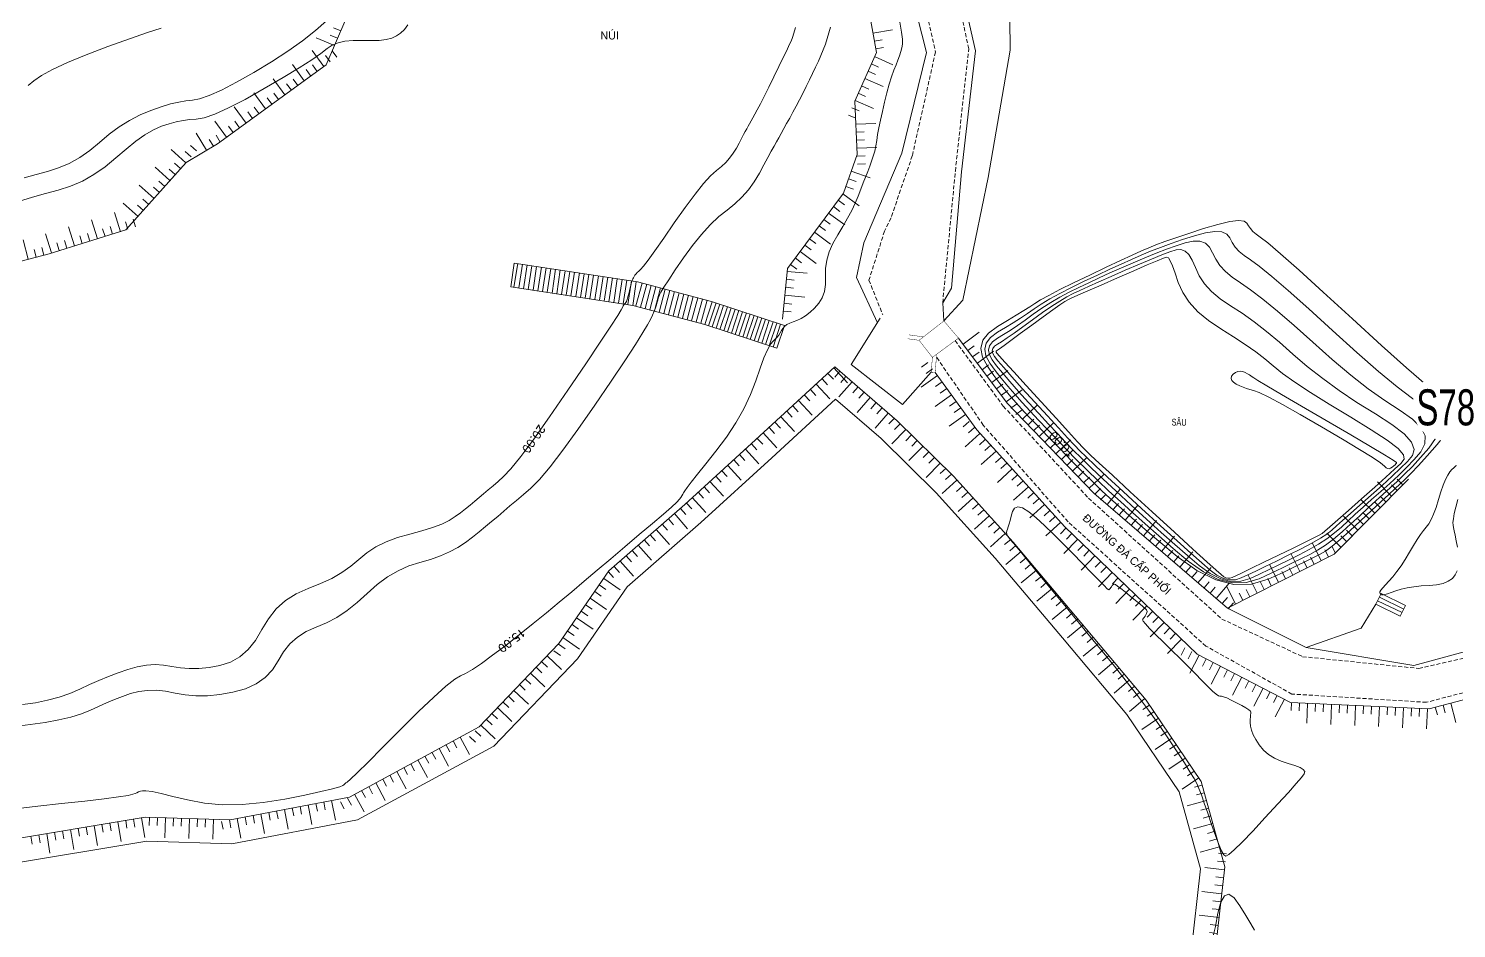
# Model space of a CAD drawing. Header units: inches. Extents: x 496359 to 501064, y 2374078 to 2377203.
# Drawn here: x 496964.4 to 497142.8, y 2376716.4 to 2376828.9 of the extents above; entities that cross this region are included whole.
import ezdxf
from ezdxf.enums import TextEntityAlignment as Align

# ---------------------------------------------------------------- set-up
doc = ezdxf.new("R2010")
doc.units = ezdxf.units.IN
doc.header["$MEASUREMENT"] = 0
doc.linetypes.add('DASHED', pattern=[0.75, 0.5, -0.25])
for name, color, linetype in [('chu', 6, 'Continuous'), ('MANH', 147, 'Continuous'), ('NOI', 2, 'Continuous'), ('tl', 8, 'Continuous')]:
    doc.layers.add(name, color=color, linetype=linetype)
for name, color, linetype, lineweight in [('EG Text2', 7, 'Continuous', 18), ('ISO', 252, 'Continuous', 20), ('LC Net manh', 239, 'Continuous', 5), ('manh1', 67, 'Continuous', 13)]:
    doc.layers.add(name, color=color, linetype=linetype, lineweight=lineweight)
doc.styles.add('EG Hai', font='')
doc.styles.get("Standard").update_dxf_attribs({"font": 'vnsimli.shx', "height": 2})
doc.styles.add('style1', font='')
doc.styles.get('EG Hai').set_extended_font_data('.VnArial NarrowH')
doc.styles.get('style1').set_extended_font_data('.VnAvantH')

# ---------------------------------------------------------------- blocks, each defined once
blk = doc.blocks.new('t2')
at = {"layer": 'tl', "color": 250, "lineweight": 0}
for p, q in [((-2, 0), (-2, -1)), ((-1, 0), (-1, -1)), ((0, 0), (0, -2.5))]:
    blk.add_line(p, q, dxfattribs=at)
blk = doc.blocks.new('Nền HT mới')
at = {"layer": 'MANH', "color": 31, "linetype": 'DASHED', "lineweight": 0, "elevation": -28.38}
for points in [[(299, 642.9), (303.47, 626.63), (309.25, 604.17), (314.24, 594.73), (327.43, 586.65), (338.65, 576.94), (346.6, 561.47), (350.23, 545.17), (347.33, 532.19), (344.67, 524.45), (343.86, 522.78), (341.92, 516.66), (343.64, 512.3)], [(351.13, 513.82), (351.13, 513.82), (352.71, 530.28), (354.38, 545.57), (350.55, 563.61), (342.14, 579.57), (330.27, 590.22), (318.5, 597.36), (313.23, 606.26), (307.38, 628.61), (303.97, 643.19)], [(352.68, 509.09), (358.7, 500.9), (369.35, 489.41), (386.02, 474.28), (396.11, 469.58), (410.62, 468.11), (426.87, 471.8), (441.33, 475.7), (454.66, 478.61), (467.31, 480.79), (477.19, 479.81), (490.81, 474.83), (494.58, 472.91)], [(491.88, 469.94), (488.74, 470.83), (476.1, 476.05), (467.31, 476.98), (455.53, 475.14), (442.52, 471.86), (427.04, 467.93), (411.59, 463.88), (394.76, 464.91), (384.01, 470.91), (366.79, 486.44), (356.2, 498.53), (350.35, 507.03)]]:
    blk.add_lwpolyline(points, dxfattribs=at)
at = {"layer": 'MANH', "lineweight": 0, "elevation": -28.38}
for points in [[(351.13, 513.82), (352.23, 515.64), (353.49, 530.2), (355.22, 545.32), (351.03, 563.87), (342.59, 580.1), (330.57, 590.83), (319.16, 598.22), (314.41, 605.88), (313.49, 605.83)], [(351.28, 511.55), (353.65, 514.13), (356.8, 529.48), (359.54, 545.41), (359.34, 565.33), (347.51, 583.8), (340.69, 590.73), (333.16, 593.16), (321.77, 599.01), (316.73, 605.57), (314.41, 605.88)], [(342.97, 511.32), (340.35, 516.99), (341.29, 521.32), (346.03, 532.52), (349.11, 545.12), (345.07, 561.02), (337.19, 575.8), (327.11, 584.52), (313.16, 593.72)], [(331.11, 511.78), (331.72, 518.11), (338.73, 527.53), (340.43, 532.37), (340.13, 539.02), (342.84, 545.09), (341.94, 550.19)], [(277.73, 552.01), (274.08, 543.55), (274.08, 543.55), (260.53, 533.7), (256.59, 531.36), (249.06, 522.93), (239.48, 519.96), (227.33, 516.78)], [(297.6, 518.79), (297.15, 515.83)], [(297.56, 515.77), (298.02, 518.73)], [(331.35, 510.98), (322.26, 513.99), (313, 516.44), (297.6, 518.79)], [(298.16, 515.67), (298.61, 518.64)], [(298.75, 515.58), (299.2, 518.55)], [(299.34, 515.49), (299.8, 518.46)], [(299.94, 515.4), (300.39, 518.37)], [(300.53, 515.31), (300.98, 518.28)], [(301.12, 515.22), (301.57, 518.19)], [(301.71, 515.13), (302.17, 518.1)], [(302.31, 515.04), (302.76, 518.01)], [(302.9, 514.95), (303.35, 517.92)], [(303.49, 514.86), (303.95, 517.82)], [(304.09, 514.77), (304.54, 517.73)], [(304.68, 514.68), (305.13, 517.64)], [(305.27, 514.59), (305.73, 517.55)], [(305.87, 514.5), (306.32, 517.46)], [(330.41, 508.13), (321.4, 511.11), (312.39, 513.5), (297.15, 515.83)], [(306.46, 514.41), (306.91, 517.37)], [(307.05, 514.32), (307.51, 517.28)], [(307.65, 514.22), (308.1, 517.19)], [(308.24, 514.13), (308.69, 517.1)], [(308.83, 514.04), (309.29, 517.01)], [(309.43, 513.95), (309.88, 516.92)], [(310.02, 513.86), (310.47, 516.83)], [(310.61, 513.77), (311.06, 516.74)], [(311.2, 513.68), (311.66, 516.65)], [(311.8, 513.59), (312.25, 516.56)], [(312.39, 513.5), (312.84, 516.46)], [(312.8, 513.42), (313.56, 516.29)], [(313.38, 513.27), (314.14, 516.14)], [(313.96, 513.12), (314.72, 515.99)], [(314.54, 512.96), (315.3, 515.83)], [(315.12, 512.81), (315.88, 515.68)], [(315.7, 512.65), (316.46, 515.52)], [(316.28, 512.5), (317.04, 515.37)], [(316.86, 512.35), (317.62, 515.22)], [(317.44, 512.19), (318.2, 515.06)], [(318.02, 512.04), (318.78, 514.91)], [(318.6, 511.89), (319.36, 514.76)], [(319.18, 511.73), (319.94, 514.6)], [(319.76, 511.58), (320.52, 514.45)], [(320.34, 511.42), (321.1, 514.29)], [(320.92, 511.27), (321.68, 514.14)], [(322.33, 513.96), (321.39, 511.11)], [(322.81, 513.8), (321.87, 510.96)], [(323.28, 513.65), (322.34, 510.8)], [(323.76, 513.49), (322.82, 510.64)], [(324.23, 513.33), (323.29, 510.49)], [(324.71, 513.18), (323.77, 510.33)], [(325.18, 513.02), (324.24, 510.17)], [(325.66, 512.86), (324.72, 510.01)], [(326.13, 512.71), (325.19, 509.86)], [(326.61, 512.55), (325.67, 509.7)], [(327.08, 512.39), (326.14, 509.54)], [(327.56, 512.24), (326.61, 509.39)], [(351.28, 511.55), (351.13, 513.82)], [(328.03, 512.08), (327.09, 509.23)], [(328.51, 511.92), (327.56, 509.07)], [(328.98, 511.76), (328.04, 508.92)], [(329.46, 511.61), (328.51, 508.76)], [(329.93, 511.45), (328.99, 508.6)], [(330.41, 511.29), (329.46, 508.45)], [(330.88, 511.14), (329.94, 508.29)], [(331.35, 510.98), (330.41, 508.13)], [(349.7, 505.14), (346.12, 501.09), (339.68, 506.09), (343.33, 511.9)], [(409.33, 491.79), (400.05, 482.41), (386.7, 475.66), (370.01, 490.04), (359.19, 501.28), (353.11, 509.4)], [(350.19, 505.1), (355.38, 497.92), (366.41, 485.82), (382.92, 469.88), (394.61, 463.87), (411.9, 463.05), (427, 467.04), (442.96, 470.71), (455.8, 474.26), (467.41, 476.14), (475.74, 475.74), (486.41, 470.95), (489.86, 469.61)], [(494.65, 474.52), (491.28, 475.7), (477.65, 480.54), (467.17, 481.55), (454.41, 479.34), (441.28, 476.96), (426.73, 473.01), (409.99, 468.49), (396.56, 470.74), (386.7, 475.66)], [(405.26, 476.13), (405.92, 477.48)], [(405.48, 476.58), (408.53, 475.09)], [(405.7, 477.03), (408.75, 475.54)], [(405.92, 477.48), (408.97, 475.99)], [(405.26, 476.13), (403.42, 473.15), (396.56, 470.74)], [(405.26, 476.13), (408.31, 474.64)], [(408.31, 474.64), (408.97, 475.99)]]:
    blk.add_lwpolyline(points, dxfattribs=at)
blk.add_lwpolyline([(348.18, 509.13, 0.05, 0.05, 0), (346.73, 509.33, 0, 0, 0), (343.33, 511.9, 0, 0, 0), (343.64, 512.3, 0, 0, 0), (346.93, 509.81, 0.05, 0.05, 0), (348.72, 509.56, 0.05, 0.05, 0)], format="xyseb", dxfattribs=at)
at = {"layer": 'MANH', "lineweight": 0, "const_width": 0.05, "elevation": -28.38}
for points in [[(349.84, 507), (348.18, 509.13), (351.28, 511.55), (353.11, 509.4), (349.84, 507)], [(349.84, 507), (349.7, 505.14)], [(350.37, 507.39), (350.19, 505.1)], [(349.7, 505.14), (350.19, 505.1)]]:
    blk.add_lwpolyline(points, dxfattribs=at)
at = {"layer": 'MANH', "color": 2, "lineweight": 0, "elevation": -28.38}
for points in [[(216.58, 432.35), (221.83, 438.71), (232.71, 446.4), (251.47, 449.51), (262.08, 449.2), (277, 452.04), (293.19, 460.82), (303.16, 471.21), (309.43, 480.31), (318.9, 488.61), (327.75, 496.68), (337.67, 505.8), (345.46, 499.05), (352.47, 492.14), (359.93, 483.88), (368.39, 473.85), (376.54, 464.16), (383.43, 453.97), (386.4, 443.31), (385.05, 431.55)], [(218.5, 429.96), (223.89, 436.49), (233.88, 443.55), (251.67, 446.51), (262.32, 446.19), (278.02, 449.18), (295.03, 458.41), (305.49, 469.31), (311.69, 478.3), (320.9, 486.37), (329.78, 494.46), (337.73, 501.78), (343.43, 496.84), (350.3, 490.06), (357.67, 481.91), (366.09, 471.92), (374.14, 462.35), (380.67, 452.69), (383.35, 443.07), (382.12, 432.3)]]:
    blk.add_lwpolyline(points, dxfattribs=at)
at = {"layer": 'manh1', "color": 1, "lineweight": 0, "elevation": -28.38}
for points in [[(236.86, 540.98), (237.57, 541.55), (238.52, 542.22), (239.91, 542.99), (241.77, 543.85), (244.1, 544.81), (246.82, 545.85), (249.52, 546.82), (251.77, 547.59), (253.49, 548.15)], [(345.79, 548.89), (345.99, 547.67), (346.09, 546.77), (346.09, 546.16), (346.03, 545.7), (345.91, 545.22), (345.75, 544.71), (345.54, 544.16), (345.3, 543.57), (345.03, 542.89), (344.75, 542.08), (344.46, 541.14), (344.17, 540.08), (343.87, 538.91), (343.59, 537.73), (343.35, 536.65), (343.16, 535.68), (343, 534.84), (342.88, 534.1), (342.77, 533.43), (342.63, 532.78), (342.46, 532.14), (342.25, 531.51), (342.02, 530.88), (341.76, 530.24), (341.49, 529.54), (341.2, 528.8), (340.89, 528.01), (340.57, 527.17), (340.2, 526.28), (339.76, 525.35), (339.25, 524.38), (338.66, 523.36), (338.02, 522.31), (337.42, 521.25), (336.96, 520.19), (336.65, 519.14), (336.5, 518.1), (336.48, 517.08), (336.47, 516.12), (336.34, 515.24), (336.07, 514.45), (335.67, 513.76), (335.13, 513.15), (334.55, 512.64), (333.97, 512.21), (333.43, 511.87), (332.92, 511.61), (332.44, 511.43), (332.01, 511.27), (331.65, 511.09), (331.36, 510.87), (331.14, 510.62), (330.98, 510.34), (330.83, 510.06), (330.66, 509.78), (330.46, 509.52), (330.21, 509.28), (329.93, 509.03), (329.6, 508.63), (329.22, 507.94), (328.8, 506.95), (328.32, 505.66), (327.78, 504.08), (327.12, 502.34), (326.29, 500.57), (325.29, 498.8), (324.11, 497.03), (322.79, 495.28), (321.52, 493.69), (320.48, 492.38), (319.69, 491.39), (319.18, 490.71), (318.9, 490.31), (318.76, 490.08), (318.65, 489.88), (318.52, 489.68), (318.4, 489.48), (318.23, 489.26), (317.89, 488.9), (317.24, 488.29), (316.23, 487.41), (314.88, 486.25), (313.22, 484.84), (311.42, 483.32), (309.66, 481.83), (307.97, 480.4), (306.34, 479.03), (304.78, 477.7), (303.22, 476.4), (301.62, 475.07), (299.97, 473.73), (298.26, 472.37), (296.52, 471), (294.89, 469.76), (293.5, 468.75), (292.38, 468), (291.52, 467.49), (290.87, 467.19), (290.15, 466.76), (289.06, 465.9), (287.55, 464.54), (285.64, 462.71), (283.37, 460.46), (281.14, 458.21), (279.32, 456.39), (277.98, 455.07), (277.12, 454.25), (276.71, 453.9), (276.55, 453.81), (276.45, 453.74), (276.36, 453.66), (276.29, 453.58), (276.17, 453.47), (275.78, 453.31), (274.88, 453.06), (273.43, 452.72), (271.42, 452.28), (268.91, 451.78), (266.2, 451.34), (263.6, 451.1), (261.15, 451.08), (258.87, 451.28), (256.77, 451.68), (254.94, 452.12), (253.46, 452.47), (252.33, 452.71), (251.56, 452.82), (251.13, 452.82), (250.87, 452.76), (250.65, 452.67), (250.43, 452.58), (250.21, 452.49), (249.93, 452.38), (249.33, 452.24), (248.15, 452.06), (246.35, 451.83), (243.94, 451.54), (241, 451.22), (238.05, 450.89), (235.6, 450.6)], [(235.66, 526.5), (237.38, 527.03), (239.03, 527.5), (240.62, 527.92), (242.15, 528.4), (243.63, 529.03), (245.07, 529.84), (246.46, 530.81), (247.8, 531.93), (249.08, 533.04), (250.3, 534.01), (251.44, 534.81), (252.51, 535.43), (253.51, 535.88), (254.46, 536.2), (255.36, 536.45), (256.22, 536.62), (257.04, 536.72), (257.86, 536.78), (258.85, 536.96), (260.18, 537.42), (261.88, 538.18), (263.96, 539.25), (266.34, 540.59), (268.7, 541.97), (270.7, 543.19), (272.28, 544.2), (273.43, 544.99), (274.21, 545.59), (274.84, 546.02), (275.57, 546.33), (276.44, 546.52), (277.45, 546.61), (278.58, 546.61), (279.72, 546.59), (280.73, 546.62), (281.59, 546.73), (282.31, 546.92), (282.89, 547.18), (283.39, 547.53), (283.86, 547.99), (284.31, 548.56)], [(332.72, 548.22), (332.53, 547.54), (332.36, 546.99), (332.18, 546.54), (331.96, 546.05), (331.64, 545.37), (331.21, 544.47), (330.67, 543.36), (330.03, 542.06), (329.39, 540.76), (328.82, 539.62), (328.35, 538.68), (327.96, 537.94), (327.66, 537.38), (327.42, 536.95), (327.2, 536.56), (327, 536.2), (326.81, 535.88), (326.65, 535.57), (326.46, 535.24), (326.25, 534.84), (325.99, 534.35), (325.69, 533.79), (325.35, 533.16), (324.96, 532.52), (324.51, 531.91), (324.02, 531.35), (323.47, 530.84), (322.86, 530.34), (322.13, 529.69), (321.24, 528.72), (320.18, 527.41), (318.96, 525.75), (317.59, 523.82), (316.27, 521.9), (315.17, 520.33), (314.32, 519.16), (313.73, 518.38), (313.37, 517.98), (313.14, 517.78), (312.96, 517.61), (312.81, 517.45), (312.68, 517.29), (312.57, 517.12), (312.48, 516.96), (312.4, 516.81), (312.33, 516.66), (312.28, 516.51), (312.24, 516.37), (312.2, 516.2), (312.15, 515.97), (312.08, 515.68), (311.99, 515.33), (311.89, 514.94), (311.79, 514.55), (311.69, 514.23), (311.61, 513.99), (311.53, 513.84), (311.46, 513.75), (311.38, 513.68), (311.3, 513.58), (311.21, 513.43), (311.1, 513.22), (310.94, 512.92), (310.53, 512.23), (309.67, 510.9), (308.33, 508.88), (306.52, 506.17), (304.29, 502.88), (302, 499.56), (300.02, 496.76), (298.4, 494.59), (297.16, 493.05), (296.26, 492.1), (295.57, 491.49), (294.94, 490.95), (294.33, 490.43), (293.76, 489.95), (293.2, 489.48), (292.65, 489.01), (292.08, 488.54), (291.49, 488.06), (290.88, 487.58), (290.23, 487.09), (289.47, 486.61), (288.53, 486.15), (287.38, 485.71), (286.04, 485.3), (284.53, 484.91), (282.99, 484.47), (281.57, 483.94), (280.3, 483.3), (279.18, 482.56), (278.18, 481.73), (277.18, 480.88), (276.06, 480.09), (274.79, 479.36), (273.39, 478.71), (271.86, 478.1), (270.36, 477.43), (269.01, 476.59), (267.85, 475.56), (266.88, 474.33), (266.06, 472.96), (265.27, 471.6), (264.36, 470.46), (263.32, 469.55), (262.13, 468.89), (260.82, 468.47), (259.47, 468.22), (258.19, 468.1), (256.99, 468.09), (255.87, 468.19), (254.81, 468.37), (253.78, 468.54), (252.72, 468.6), (251.62, 468.53), (250.47, 468.33), (249.29, 468), (248.1, 467.58), (246.9, 467.12), (245.7, 466.62), (244.5, 466.09), (243.3, 465.53), (242.05, 464.99), (240.72, 464.52), (239.28, 464.13), (237.75, 463.83), (236.14, 463.59)]]:
    blk.add_lwpolyline(points, dxfattribs=at)
at = {"layer": 'manh1', "lineweight": 0, "elevation": -28.38}
for points in [[(236.37, 529.45), (237.86, 529.87), (239.28, 530.25), (240.66, 530.68), (241.99, 531.25), (243.29, 531.97), (244.54, 532.84), (245.76, 533.85), (246.97, 534.88), (248.22, 535.81), (249.51, 536.62), (250.83, 537.3), (252.18, 537.87), (253.47, 538.33), (254.64, 538.68), (255.68, 538.92), (256.57, 539.07), (257.37, 539.15), (258.27, 539.32), (259.47, 539.73), (261.01, 540.42), (262.88, 541.39), (265.04, 542.61), (267.27, 543.95), (269.32, 545.28), (271.15, 546.58), (272.77, 547.85), (274.15, 549.06)], [(337.1, 548.28), (336.92, 547.57), (336.71, 546.86), (336.47, 546.15), (336.21, 545.44), (335.91, 544.75), (335.59, 544.03), (335.25, 543.29), (334.88, 542.5), (334.49, 541.69), (334.08, 540.84), (333.65, 540), (333.24, 539.18), (332.82, 538.39), (332.41, 537.63), (332.01, 536.9), (331.63, 536.22), (331.27, 535.59), (330.94, 535), (330.64, 534.46), (330.36, 533.96), (330.07, 533.42), (329.71, 532.76), (329.29, 531.97), (328.79, 531.05), (328.23, 530.01), (327.59, 528.95), (326.87, 527.96), (326.05, 527.04), (325.16, 526.2), (324.18, 525.42), (323.14, 524.59), (322.08, 523.57), (320.98, 522.37), (319.87, 520.97), (318.75, 519.42), (317.72, 517.92), (316.9, 516.7), (316.3, 515.77), (315.91, 515.15), (315.73, 514.8), (315.65, 514.6), (315.59, 514.39), (315.52, 514.15), (315.45, 513.88), (315.37, 513.56), (315.26, 513.2), (315.09, 512.78), (314.88, 512.29), (314.6, 511.73), (314.25, 511.06), (313.67, 510.09), (312.73, 508.6), (311.4, 506.58), (309.69, 504.02), (307.65, 501.01), (305.55, 497.98), (303.68, 495.39), (302.07, 493.3), (300.74, 491.74), (299.66, 490.66), (298.74, 489.85), (297.88, 489.12), (297.06, 488.43), (296.27, 487.76), (295.52, 487.12), (294.76, 486.49), (293.99, 485.85), (293.19, 485.2), (292.36, 484.54), (291.49, 483.87), (290.55, 483.24), (289.52, 482.67), (288.38, 482.17), (287.14, 481.74), (285.8, 481.36), (284.42, 480.93), (283.07, 480.33), (281.75, 479.55), (280.47, 478.59), (279.22, 477.48), (277.97, 476.35), (276.71, 475.35), (275.43, 474.5), (274.13, 473.82), (272.83, 473.26), (271.6, 472.71), (270.5, 472.02), (269.56, 471.18), (268.76, 470.18), (268.08, 469.06), (267.37, 467.94), (266.47, 466.98), (265.34, 466.18), (263.99, 465.57), (262.44, 465.13), (260.82, 464.85), (259.27, 464.7), (257.82, 464.69), (256.47, 464.8), (255.21, 465.03), (254.01, 465.26), (252.87, 465.38), (251.76, 465.37), (250.69, 465.23), (249.66, 464.96), (248.65, 464.62), (247.65, 464.23), (246.65, 463.81), (245.64, 463.37), (244.63, 462.9), (243.51, 462.44), (242.2, 462.03), (240.7, 461.67), (238.99, 461.37), (237.11, 461.12), (235.22, 460.86)], [(415.35, 493.49), (415.27, 493.46), (415.15, 493.36), (414.98, 493.2), (414.77, 492.97), (414.51, 492.67), (414.23, 492.27), (413.94, 491.72), (413.65, 491.02), (413.36, 490.17), (413.07, 489.21), (412.78, 488.24), (412.48, 487.4), (412.17, 486.71), (411.86, 486.17), (411.54, 485.76), (411.2, 485.36), (410.82, 484.86), (410.4, 484.24), (409.94, 483.49), (409.44, 482.63), (408.92, 481.75), (408.4, 480.94), (407.89, 480.22), (407.38, 479.58), (406.89, 479.03), (406.45, 478.57), (406.12, 478.19), (405.89, 477.9), (405.77, 477.69), (405.75, 477.56), (405.79, 477.48), (405.84, 477.42), (405.89, 477.37), (405.95, 477.33), (406.02, 477.3), (406.15, 477.3), (406.38, 477.35), (406.73, 477.45), (407.18, 477.61), (407.75, 477.81), (408.42, 478.01), (409.18, 478.19), (410.01, 478.32), (410.93, 478.42), (411.91, 478.48), (412.85, 478.57), (413.66, 478.74), (414.31, 479.01), (414.82, 479.36), (415.17, 479.8), (415.41, 480.33)], [(415.45, 483.26), (415.31, 484.07), (415.17, 484.76), (415.06, 485.31), (414.97, 485.73), (414.9, 486.03), (414.89, 486.35), (414.94, 486.82), (415.05, 487.46), (415.24, 488.28), (415.48, 489.25)], [(384.82, 434.19), (385.2, 435.85), (385.53, 437.52), (385.89, 438.9), (386.34, 439.7), (386.89, 439.88), (387.54, 439.43), (388.28, 438.42), (389, 437.21), (389.62, 436.19), (390.11, 435.41)]]:
    blk.add_lwpolyline(points, dxfattribs=at)
for points in [[(391.75, 521.32), (393.35, 519.96), (395.67, 517.9), (398.69, 515.16), (402.33, 511.83), (405.98, 508.48), (409.09, 505.69), (411.53, 503.56), (413.31, 502.08), (414.43, 501.21), (414.99, 500.57), (415.11, 499.77), (414.79, 498.76), (414.04, 497.53), (412.92, 496.12), (411.68, 494.71), (410.57, 493.49), (409.63, 492.5), (408.87, 491.73), (408.26, 491.15), (407.65, 490.59), (406.86, 489.87), (405.88, 488.95), (404.7, 487.84), (403.35, 486.56), (402, 485.31), (400.8, 484.24), (399.79, 483.41), (398.97, 482.79), (398.29, 482.38), (397.56, 482.01), (396.56, 481.52), (395.27, 480.89), (393.67, 480.12), (391.79, 479.27), (389.71, 478.65), (387.52, 478.6), (385.24, 479.17), (382.87, 480.36), (380.44, 482.1), (378.14, 484.02), (376.13, 485.75), (374.44, 487.22), (373.08, 488.42), (372.01, 489.39), (371.02, 490.32), (369.92, 491.38), (368.67, 492.62), (367.27, 494.03), (365.75, 495.59), (364.26, 497.12), (362.96, 498.48), (361.87, 499.62), (360.98, 500.56), (360.29, 501.31), (359.67, 502.01), (359.01, 502.81), (358.29, 503.72), (357.51, 504.75), (356.71, 505.89), (356.1, 507.04), (355.91, 508.12), (356.16, 509.13), (356.87, 510.04), (357.97, 510.87), (359.21, 511.61), (360.32, 512.27), (361.26, 512.84), (362.02, 513.32), (362.64, 513.74), (363.36, 514.18), (364.38, 514.75), (365.76, 515.47), (367.48, 516.32), (369.51, 517.29), (371.56, 518.26), (373.34, 519.09), (374.82, 519.78), (375.99, 520.31), (376.89, 520.71), (377.77, 521.07), (378.88, 521.48), (380.25, 521.95), (381.88, 522.5), (383.73, 523.1), (385.53, 523.62), (386.99, 523.97), (388.08, 524.11), (388.79, 524.04), (389.15, 523.79), (389.35, 523.44), (389.59, 523.09), (389.9, 522.75), (390.3, 522.42), (390.82, 522.04)], [(389.61, 515.44), (391.14, 514.28), (392.95, 512.79), (395.04, 510.98), (397.38, 508.88), (399.79, 506.74), (402.11, 504.79), (404.31, 503.08), (406.37, 501.61), (408.28, 500.37), (409.84, 499.26), (410.9, 498.2), (411.41, 497.18), (411.39, 496.18), (410.86, 495.2), (410.03, 494.23), (409.08, 493.25), (408.07, 492.25), (406.99, 491.24), (405.86, 490.22), (404.73, 489.23), (403.67, 488.28), (402.69, 487.39), (401.79, 486.56), (400.95, 485.78), (400.09, 485.05), (399.15, 484.33), (398.1, 483.64), (396.94, 482.97), (395.69, 482.33), (394.41, 481.7), (393.14, 481.08), (391.91, 480.48), (390.72, 479.9), (389.55, 479.37), (388.37, 479.02), (387.15, 478.99), (385.88, 479.31), (384.56, 479.97), (383.18, 480.97), (381.71, 482.21), (380.13, 483.6), (378.42, 485.12), (376.59, 486.77), (374.66, 488.53), (372.79, 490.26), (371.12, 491.82), (369.68, 493.2), (368.46, 494.38), (367.44, 495.4), (366.49, 496.39), (365.47, 497.47), (364.35, 498.66), (363.14, 499.97), (361.86, 501.37), (360.61, 502.75), (359.52, 503.99), (358.6, 505.06), (357.86, 505.96), (357.31, 506.7), (356.97, 507.33), (356.86, 507.91), (356.99, 508.44), (357.37, 508.93), (357.97, 509.38), (358.72, 509.85), (359.56, 510.37), (360.46, 510.97), (361.43, 511.64), (362.45, 512.38), (363.53, 513.13), (364.64, 513.84), (365.77, 514.52), (366.93, 515.15), (368.13, 515.75), (369.37, 516.33), (370.67, 516.93), (372.03, 517.55), (373.46, 518.18), (374.93, 518.82), (376.4, 519.44), (377.79, 520.01), (379.09, 520.52), (380.31, 520.96), (381.43, 521.32), (382.43, 521.53), (383.27, 521.52), (383.95, 521.27), (384.47, 520.78), (384.86, 520.08), (385.24, 519.27), (385.77, 518.49), (386.45, 517.73), (387.31, 517.01), (388.35, 516.3)], [(380.89, 520.48), (381.42, 520.29), (381.89, 519.85), (382.32, 519.15), (382.71, 518.22), (383.19, 517.19), (383.85, 516.18), (384.73, 515.22), (385.82, 514.31), (387.11, 513.43), (388.54, 512.51), (390.04, 511.45), (391.6, 510.24), (393.22, 508.89), (394.9, 507.41), (396.69, 505.87), (398.62, 504.34), (400.69, 502.84), (402.9, 501.37), (405.2, 499.94), (407.26, 498.61), (408.79, 497.42), (409.72, 496.38), (410.06, 495.5), (409.83, 494.74), (409.2, 493.99), (408.34, 493.13), (407.29, 492.13), (406.05, 491), (404.66, 489.76), (403.27, 488.54), (402.08, 487.49), (401.1, 486.61), (400.33, 485.92), (399.75, 485.39), (399.14, 484.91), (398.32, 484.38), (397.25, 483.76), (395.93, 483.06), (394.4, 482.3), (392.83, 481.54), (391.44, 480.86), (390.24, 480.28), (389.24, 479.8), (388.43, 479.42), (387.7, 479.2), (386.97, 479.18), (386.2, 479.37), (385.4, 479.78), (384.55, 480.4), (383.5, 481.3), (382.13, 482.52), (380.41, 484.07), (378.34, 485.95), (375.99, 488.1), (373.68, 490.23), (371.72, 492.04), (370.18, 493.48), (369.05, 494.56), (368.28, 495.31), (367.6, 496.02), (366.72, 496.96), (365.6, 498.18), (364.22, 499.67), (362.64, 501.41), (361.08, 503.12), (359.77, 504.58), (358.76, 505.72), (358.04, 506.56), (357.61, 507.11), (357.4, 507.48), (357.33, 507.81), (357.41, 508.1), (357.62, 508.38), (357.97, 508.64), (358.48, 508.96), (359.18, 509.43), (360.06, 510.04), (361.13, 510.81), (362.36, 511.7), (363.62, 512.6), (364.76, 513.38), (365.78, 514.04), (366.66, 514.57), (367.44, 514.98), (368.28, 515.37), (369.33, 515.85), (370.64, 516.43), (372.19, 517.11), (373.95, 517.88), (375.71, 518.63), (377.24, 519.28), (378.51, 519.8), (379.53, 520.19), (380.29, 520.43)], [(387.47, 509.57), (388.93, 508.61), (390.24, 507.69), (391.39, 506.8), (392.43, 505.94), (393.59, 504.99), (395.13, 503.89), (397.08, 502.6), (399.44, 501.13), (402.12, 499.52), (404.69, 497.96), (406.69, 496.64), (408.04, 495.59), (408.73, 494.82), (408.8, 494.28), (408.37, 493.75), (407.6, 493.01), (406.51, 492.01), (405.11, 490.76), (403.45, 489.3), (401.82, 487.86), (400.49, 486.69), (399.51, 485.83), (398.88, 485.28), (398.55, 485), (398.19, 484.78), (397.5, 484.42), (396.41, 483.88), (394.92, 483.15), (393.1, 482.27), (391.26, 481.38), (389.73, 480.64), (388.56, 480.07), (387.76, 479.69), (387.31, 479.47), (387.03, 479.39), (386.78, 479.38), (386.53, 479.44), (386.25, 479.58), (385.92, 479.84), (385.29, 480.39), (384.13, 481.44), (382.39, 483.03), (380.1, 485.13), (377.32, 487.67), (374.57, 490.2), (372.33, 492.26), (370.68, 493.77), (369.64, 494.74), (369.13, 495.22), (368.72, 495.66), (367.98, 496.46), (366.84, 497.7), (365.31, 499.38), (363.42, 501.44), (361.55, 503.49), (360.02, 505.17), (358.91, 506.39), (358.21, 507.16), (357.91, 507.51), (357.83, 507.63), (357.81, 507.7), (357.82, 507.76), (357.87, 507.82), (357.97, 507.89), (358.24, 508.08), (358.8, 508.48), (359.66, 509.11), (360.83, 509.97), (362.27, 511.02), (363.7, 512.07), (364.89, 512.93), (365.78, 513.57), (366.38, 513.98), (366.75, 514.2), (367.18, 514.41), (368, 514.77), (369.25, 515.31), (370.93, 516.04), (372.97, 516.94), (375.02, 517.82), (376.7, 518.55), (377.94, 519.08), (378.74, 519.41), (379.14, 519.54), (379.34, 519.44), (379.56, 519.07), (379.83, 518.43), (380.16, 517.52), (380.56, 516.36), (381.13, 515.11), (381.94, 513.88), (383.01, 512.71), (384.33, 511.61), (385.87, 510.56)], [(390.5, 504.12), (391.64, 503.44), (393.47, 502.36), (395.97, 500.89), (399.05, 499.1), (402.11, 497.3), (404.58, 495.85), (406.35, 494.8), (407.42, 494.14), (407.82, 493.86), (407.84, 493.77), (407.77, 493.68), (407.65, 493.57), (407.49, 493.43), (407.3, 493.27), (407.09, 493.13), (406.9, 493.07), (406.71, 493.09), (406.53, 493.2), (406.32, 493.41), (405.82, 493.81), (404.8, 494.51), (403.21, 495.5), (401.07, 496.79), (398.45, 498.33), (395.8, 499.86), (393.59, 501.1), (391.88, 502.01), (390.69, 502.59), (389.98, 502.87), (389.52, 502.99), (389.1, 503.11), (388.68, 503.26), (388.25, 503.44), (387.82, 503.65), (387.46, 503.88), (387.24, 504.12), (387.16, 504.37), (387.23, 504.63), (387.43, 504.89), (387.71, 505.11), (388.01, 505.25), (388.31, 505.29), (388.62, 505.25), (388.93, 505.12), (389.21, 504.96), (389.45, 504.81), (389.65, 504.68), (389.81, 504.57), (390, 504.44)], [(385.61, 464.68), (385.31, 464.88), (384.86, 465.27), (384.27, 465.84), (383.53, 466.59), (382.68, 467.46), (381.77, 468.38), (380.8, 469.35), (379.77, 470.36), (378.71, 471.39), (377.74, 472.34), (376.99, 473.1), (376.46, 473.67), (376.17, 474.03), (376.1, 474.2), (376.15, 474.29), (376.23, 474.38), (376.32, 474.49), (376.41, 474.63), (376.51, 474.8), (376.59, 474.97), (376.65, 475.11), (376.67, 475.24), (376.65, 475.35), (376.6, 475.45), (376.45, 475.59), (376.18, 475.83), (375.77, 476.17), (375.23, 476.62), (374.57, 477.15), (373.91, 477.68), (373.37, 478.1), (372.97, 478.41), (372.72, 478.59), (372.59, 478.66), (372.53, 478.66), (372.47, 478.62), (372.4, 478.55), (372.31, 478.46), (372.21, 478.33), (372.12, 478.21), (372.04, 478.1), (371.97, 478.02), (371.93, 477.96), (371.87, 477.95), (371.7, 478.08), (371.3, 478.47), (370.64, 479.13), (369.74, 480.06), (368.6, 481.24), (367.36, 482.52), (366.15, 483.74), (364.98, 484.89), (363.87, 485.96), (362.82, 486.93), (361.88, 487.7), (361.11, 488.17), (360.52, 488.32), (360.1, 488.16), (359.84, 487.71), (359.68, 487.14), (359.54, 486.62), (359.42, 486.18), (359.31, 485.82), (359.21, 485.54), (359.15, 485.3), (359.12, 485.09), (359.15, 484.88), (359.22, 484.69), (359.34, 484.51), (359.47, 484.34), (359.6, 484.19), (359.71, 484.06), (359.82, 483.94), (359.93, 483.8), (360.21, 483.47), (360.8, 482.76), (361.71, 481.66), (362.95, 480.15), (364.49, 478.27), (366.18, 476.22), (367.85, 474.18), (369.48, 472.19), (371.06, 470.26), (372.59, 468.39), (374.07, 466.54), (375.49, 464.71), (376.84, 462.9), (378.13, 461.1), (379.35, 459.33), (380.43, 457.7), (381.33, 456.32), (382.03, 455.2), (382.54, 454.35), (382.87, 453.71), (383.14, 453.1), (383.45, 452.3), (383.81, 451.27), (384.24, 450.03), (384.73, 448.6), (385.2, 447.21), (385.62, 446.1), (385.98, 445.3), (386.27, 444.81), (386.52, 444.66), (386.9, 444.85), (387.57, 445.44), (388.56, 446.41), (389.87, 447.77), (391.44, 449.46), (393.02, 451.17), (394.32, 452.6), (395.31, 453.71), (395.97, 454.47), (396.31, 454.93), (396.37, 455.21), (396.19, 455.46), (395.79, 455.71), (395.15, 455.96), (394.31, 456.21), (393.41, 456.5), (392.58, 456.88), (391.85, 457.35), (391.22, 457.91), (390.69, 458.55), (390.26, 459.21), (389.93, 459.82), (389.71, 460.38), (389.58, 460.89), (389.54, 461.35), (389.56, 461.74), (389.58, 462.06), (389.61, 462.32), (389.63, 462.5), (389.64, 462.63), (389.58, 462.76), (389.37, 462.93), (389, 463.17), (388.49, 463.48), (387.84, 463.83), (387.18, 464.16), (386.64, 464.42), (386.22, 464.58), (385.95, 464.64), (385.78, 464.64)]]:
    blk.add_lwpolyline(points, close=True, dxfattribs=at)
at = {"layer": 'manh1', "color": 1, "lineweight": 0, "elevation": -28.38}
blk.add_lwpolyline([(383.98, 522.58), (385.13, 522.74), (386.01, 522.69), (386.63, 522.41), (387, 521.93), (387.3, 521.36), (387.68, 520.79), (388.18, 520.24), (388.81, 519.72), (389.59, 519.17), (390.68, 518.38), (392.25, 517.12), (394.31, 515.35), (396.87, 513.07), (399.85, 510.35), (402.89, 507.61), (405.6, 505.24), (407.92, 503.32), (409.84, 501.85), (411.35, 500.79), (412.42, 499.91), (413, 498.99), (413.1, 497.97), (412.72, 496.86), (411.89, 495.66), (410.85, 494.47), (409.82, 493.37), (408.85, 492.38), (407.93, 491.49), (407.06, 490.69), (406.19, 489.91), (405.27, 489.07), (404.29, 488.17), (403.24, 487.2), (402.15, 486.17), (401.05, 485.18), (399.98, 484.29), (398.95, 483.52), (397.96, 482.88), (396.99, 482.35), (395.98, 481.85), (394.85, 481.3), (393.59, 480.69), (392.19, 480.01), (390.67, 479.32), (389.04, 478.84), (387.33, 478.8), (385.56, 479.24), (383.71, 480.17), (381.81, 481.53), (379.93, 483.11), (378.13, 484.67), (376.43, 486.17), (374.84, 487.6), (373.33, 488.96), (371.91, 490.29), (370.52, 491.6), (369.17, 492.91), (367.87, 494.21), (366.6, 495.49), (365.38, 496.76), (364.22, 497.97), (363.11, 499.14), (362.06, 500.26), (361.07, 501.34), (360.14, 502.38), (359.27, 503.4), (358.45, 504.39), (357.69, 505.35), (357.01, 506.29), (356.53, 507.19), (356.38, 508.02), (356.58, 508.79), (357.12, 509.49), (357.97, 510.13), (358.97, 510.73), (359.94, 511.32), (360.86, 511.9), (361.72, 512.48), (362.55, 513.06), (363.44, 513.65), (364.51, 514.3), (365.76, 514.99), (367.21, 515.73), (368.82, 516.52), (370.46, 517.29), (372.01, 518.01), (373.43, 518.66), (374.72, 519.24), (375.91, 519.77), (377.08, 520.26), (378.33, 520.74), (379.67, 521.24), (381.09, 521.73), (382.58, 522.21)], close=True, dxfattribs=at)
at = {"layer": 'NOI', "lineweight": 0}
for p, rotation in [((275.13, 545.97, -12.86), 246.6414524513573), ((342.41, 547.52, -12.86), 100.0034855614453), ((273.79, 543.34, -12.86), 216.0100226865102), ((271.36, 541.57, -12.86), 216.0100226865102), ((342.62, 544.6, -12.86), 65.98154874074456), ((268.93, 539.81, -12.86), 216.0100226865102), ((266.51, 538.05, -12.86), 216.0100226865102), ((341.4, 541.86, -12.86), 65.98154874074456), ((264.08, 536.28, -12.86), 216.0100226865102), ((340.18, 539.12, -12.86), 65.98154874074456), ((261.65, 534.52, -12.86), 216.0100226865102), ((259.14, 532.88, -12.86), 210.8028920765748), ((340.26, 536.13, -12.86), 92.59122989026758), ((256.57, 531.33, -12.86), 228.2178168817907), ((254.57, 529.1, -12.86), 228.2178168817907), ((340.4, 533.14, -12.86), 92.59122989026758), ((252.58, 526.86, -12.86), 228.2178168817907), ((339.69, 530.26, -12.86), 70.628755770895), ((250.58, 524.62, -12.86), 228.2178168817907), ((338.67, 527.45, -12.86), 53.35454179649491), ((245.5, 521.82, -12.86), 197.2467248297325), ((248.37, 522.71, -12.86), 197.2467248297325), ((336.88, 525.04, -12.86), 53.35454179649491), ((239.77, 520.05, -12.86), 197.2467248297325), ((242.64, 520.93, -12.86), 197.2467248297325), ((236.87, 519.27, -12.86), 194.628361048552), ((335.09, 522.63, -12.86), 53.35454179649491), ((333.3, 520.23, -12.86), 53.35454179649491), ((331.69, 517.75, -12.86), 84.46696196295404), ((331.4, 514.76, -12.86), 84.46696196295404), ((353.67, 508.66, -28.38), 126.8315213754463), ((355.46, 506.26, -28.38), 126.8315213754463), ((337.53, 505.67, -28.38), 42.60453815084961), ((339.8, 503.96, -28.38), 319.0902461971072), ((350.46, 504.74, -28.38), 305.8667437285261), ((357.26, 503.86, -28.38), 126.8315213754463), ((335.33, 503.64, -28.38), 42.60453815084961), ((342.06, 501.99, -28.38), 319.0902461971072), ((352.22, 502.31, -28.38), 305.8667437285261), ((333.12, 501.61, -28.38), 42.60453815084961), ((353.97, 499.87, -28.38), 305.8667437285261), ((359.06, 501.45, -28.38), 126.8315213754463), ((344.33, 500.03, -28.38), 319.0902461971072), ((361.12, 499.28, -28.38), 133.9272096305409), ((330.91, 499.58, -28.38), 42.60453815084961), ((346.53, 497.99, -28.38), 315.4032671378015), ((355.78, 497.49, -28.38), 312.3188899815154), ((363.2, 497.12, -28.38), 133.9272096305409), ((328.7, 497.55, -28.38), 42.60453815084961), ((348.67, 495.89, -28.38), 315.4032671378015), ((357.8, 495.27, -28.38), 312.3188899815154), ((365.28, 494.96, -28.38), 133.9272096305409), ((326.49, 495.52, -28.38), 42.36245829782234), ((350.81, 493.78, -28.38), 315.4032671378015), ((359.82, 493.05, -28.38), 312.3188899815154), ((367.37, 492.79, -28.38), 133.9272096305409), ((324.27, 493.5, -28.38), 42.36245829782234), ((352.91, 491.65, -28.38), 312.089247603761), ((407.22, 489.66, -28.38), 225.2936154133787), ((322.05, 491.48, -28.38), 42.36245829782234), ((354.93, 489.42, -28.38), 312.089247603761), ((361.84, 490.83, -28.38), 312.3188899815154), ((369.45, 490.63, -28.38), 133.9272096305409), ((405.11, 487.52, -28.38), 225.2936154133787), ((319.84, 489.46, -28.38), 42.36245829782234), ((363.86, 488.61, -28.38), 312.3188899815154), ((371.67, 488.62, -28.38), 139.2364627410111), ((317.6, 487.46, -28.38), 41.22264237899543), ((356.94, 487.19, -28.38), 312.089247603761), ((365.88, 486.39, -28.38), 312.3188899815154), ((373.94, 486.66, -28.38), 139.2364627410111), ((403, 485.39, -28.38), 225.2936154133787), ((315.34, 485.49, -28.38), 41.22264237899543), ((358.95, 484.97, -28.38), 312.089247603761), ((368, 484.28, -28.38), 316.0131978443516), ((376.21, 484.7, -28.38), 139.2364627410111), ((400.89, 483.26, -28.38), 225.2936154133787), ((360.92, 482.71, -28.38), 310.1309855370049), ((370.16, 482.19, -28.38), 316.0131978443516), ((378.48, 482.74, -28.38), 139.2364627410111), ((398.44, 481.6, -28.38), 206.7997422577855), ((313.09, 483.51, -28.38), 41.22264237899543), ((362.85, 480.41, -28.38), 310.1309855370049), ((380.76, 480.78, -28.38), 139.2364627410111), ((393.08, 478.89, -28.38), 206.7997422577855), ((395.76, 480.24, -28.38), 206.7997422577855), ((310.83, 481.53, -28.38), 41.22264237899543), ((372.32, 480.11, -28.38), 316.0131978443516), ((383.03, 478.83, -28.38), 139.2364627410111), ((390.41, 477.54, -28.38), 206.7997422577855), ((308.78, 479.37, -28.38), 55.42324371216195), ((364.79, 478.12, -28.38), 310.1309855370049), ((374.48, 478.03, -28.38), 316.0131978443516), ((385.3, 476.87, -28.38), 139.2364627410111), ((387.73, 476.18, -28.38), 206.7997422577855), ((307.08, 476.9, -28.38), 55.42324371216195), ((366.72, 475.83, -28.38), 310.1309855370049), ((376.64, 475.94, -28.38), 316.0131978443516), ((368.65, 473.53, -28.38), 310.0810541963261), ((378.8, 473.86, -28.38), 316.0131978443516), ((305.38, 474.43, -28.38), 55.42324371216195), ((380.95, 471.78, -28.38), 316.0131978443516), ((303.68, 471.96, -28.38), 55.42324371216195), ((370.58, 471.24, -28.38), 310.0810541963261), ((301.71, 469.7, -28.38), 46.18668026125518), ((372.52, 468.94, -28.38), 310.0810541963261), ((383.16, 469.76, -28.38), 332.8014951882424), ((385.83, 468.38, -28.38), 332.8014951882424), ((299.63, 467.54, -28.38), 46.18668026125518), ((374.45, 466.65, -28.38), 310.0810541963261), ((388.49, 467.01, -28.38), 332.8014951882424), ((376.38, 464.35, -28.38), 310.0810541963261), ((391.16, 465.64, -28.38), 332.8014951882424), ((297.56, 465.37, -28.38), 46.18668026125518), ((393.83, 464.27, -28.38), 332.8014951882424), ((295.48, 463.21, -28.38), 46.18668026125518), ((378.08, 461.88, -28.38), 304.0757503457709), ((396.73, 463.77, -28.38), 357.2768393409357), ((399.73, 463.62, -28.38), 357.2768393409357), ((402.73, 463.48, -28.38), 357.2768393409357), ((405.72, 463.34, -28.38), 357.2768393409357), ((408.72, 463.2, -28.38), 357.2768393409357), ((411.71, 463.05, -28.38), 357.2768393409357), ((414.62, 463.77, -28.38), 14.80010636351112), ((293.4, 461.04, -28.38), 46.18668026125518), ((379.76, 459.4, -28.38), 304.0757503457709), ((290.82, 459.54, -28.38), 28.4816314843431), ((381.44, 456.91, -28.38), 304.0757503457709), ((288.19, 458.11, -28.38), 28.4816314843431), ((282.91, 455.24, -28.38), 28.4816314843431), ((285.55, 456.67, -28.38), 28.4816314843431), ((383.12, 454.43, -28.38), 304.0757503457709), ((280.28, 453.81, -28.38), 28.4816314843431), ((384.09, 451.61, -28.38), 285.5597338757473), ((274.77, 451.61, -28.38), 10.74805183548054), ((277.64, 452.38, -28.38), 28.4816314843431), ((265.93, 449.93, -28.38), 10.74805183548054), ((268.87, 450.49, -28.38), 10.74805183548054), ((271.82, 451.05, -28.38), 10.74805183548054), ((384.89, 448.72, -28.38), 285.5597338757473), ((242.13, 447.96, -28.38), 9.422500437943123), ((245.09, 448.45, -28.38), 9.422500437943123), ((248.05, 448.95, -28.38), 9.422500437943123), ((251.01, 449.44, -28.38), 9.422500437943123), ((254, 449.44, -28.38), 358.3224501729052), ((257, 449.35, -28.38), 358.3224501729052), ((260, 449.26, -28.38), 358.3224501729052), ((262.98, 449.37, -28.38), 10.74805183548054), ((239.17, 447.47, -28.38), 9.422500437943123), ((385.7, 445.83, -28.38), 285.5597338757473), ((386.36, 442.93, -28.38), 263.4598360732342), ((386.01, 439.95, -28.38), 263.4598360732342), ((385.67, 436.97, -28.38), 263.4598360732342), ((385.33, 433.99, -28.38), 263.4598360732342)]:
    blk.add_blockref('t2', p, dxfattribs=dict(at, rotation=rotation))
at = {"layer": 'chu', "color": 1, "lineweight": 0, "style": 'style1'}
blk.add_text('NóI', height=1, dxfattribs=at).set_placement((308.36, 546.74, -28.38))
at = {"layer": 'chu', "color": 6, "lineweight": 0, "style": 'style1', "width": 0.7}
blk.add_text('s©u', height=0.85, rotation=359.2672, dxfattribs=at).set_placement((379.73, 498.48, -28.38))
at = {"layer": 'chu', "color": 6, "lineweight": 0, "style": 'style1'}
blk.add_text('§¦êNG §¸ CÊP PHèI', height=1, rotation=317.988, dxfattribs=at).set_placement((368.52, 486.77, -38.61))
at = {"layer": 'manh1', "lineweight": 0}
for s, rotation, p in [('20.00', 234.6582, (300.04, 496.79, -28.38)), ('10.00', 134.0499, (366.02, 496.09, -28.38)), ('15.00', 218.1024, (297.29, 471.6, -28.38))]:
    blk.add_text(s, height=1, rotation=rotation, dxfattribs=at).set_placement(p, align=Align.MIDDLE)

msp = doc.modelspace()

# ---------------------------------------------------------------- block references
at = {"layer": 'LC Net manh'}
msp.add_blockref('Nền HT mới', (496727.52, 2376280.77, 2.92), dxfattribs=at)

# ---------------------------------------------------------------- next in the draw order: wipeouts: each hides what was drawn before it
at = {"ltscale": 500}
msp.add_wipeout([(497138.59, 2376778.58), (497138.13, 2376779.13), (497137.88, 2376779.54), (497137.64, 2376780.03), (497137.47, 2376780.56), (497137.38, 2376781.05), (497137.35, 2376781.49), (497137.37, 2376782.02), (497137.43, 2376782.42), (497137.59, 2376783), (497137.71, 2376783.31), (497137.93, 2376783.74), (497138.2, 2376784.14), (497138.58, 2376784.58), (497138.99, 2376784.94), (497139.46, 2376785.25), (497139.91, 2376785.48), (497140.35, 2376785.64), (497140.74, 2376785.74), (497141.25, 2376785.81), (497141.68, 2376785.82), (497142.09, 2376785.8), (497142.63, 2376785.69), (497143.04, 2376785.57), (497143.43, 2376785.4), (497144.02, 2376785.06), (497144.28, 2376784.86), (497144.57, 2376784.59), (497144.83, 2376784.32), (497145.09, 2376783.97), (497145.34, 2376783.55), (497145.5, 2376783.21), (497145.63, 2376782.86), (497145.74, 2376782.41), (497145.8, 2376782.01), (497145.82, 2376781.43), (497145.76, 2376780.88), (497145.66, 2376780.44), (497145.55, 2376780.09), (497145.35, 2376779.65), (497145.13, 2376779.27), (497144.93, 2376778.98), (497144.59, 2376778.6), (497144.32, 2376778.36), (497143.92, 2376778.05), (497143.64, 2376777.88), (497143.39, 2376777.75), (497143.08, 2376777.62), (497142.73, 2376777.51), (497142.4, 2376777.43), (497142.05, 2376777.38), (497141.7, 2376777.35), (497141.41, 2376777.35), (497140.98, 2376777.39), (497140.62, 2376777.46), (497140.21, 2376777.58), (497139.82, 2376777.74), (497139.34, 2376777.99), (497139.12, 2376778.14), (497138.81, 2376778.38)], dxfattribs=at).translate(0, 0, -416.28).dxf.layer = 'ISO'

# ---------------------------------------------------------------- next in the draw order: texts
at = {"layer": 'EG Text2', "style": 'EG Hai', "width": 0.8}
msp.add_text('s78', height=4.5, rotation=0, dxfattribs=at).set_placement((497141.51, 2376781.52, -416.28), align=Align.MIDDLE_CENTER)

doc.saveas('drawing.dxf')
